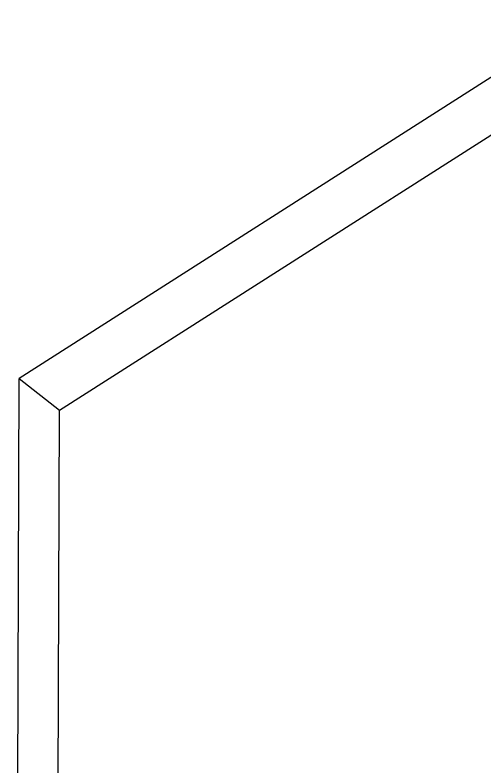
# Model space of a CAD drawing. Extents: x 268 to 383, y 668 to 793.
# Drawn here: x 270.695 to 272.257, y 677.11 to 679.608 of the extents above; entities that cross this region are included whole.
import ezdxf

# ---------------------------------------------------------------- set-up
doc = ezdxf.new("R2010")
doc.units = 0
doc.header["$LTSCALE"] = 0.5
doc.header["$MEASUREMENT"] = 0
doc.layers.get('0').update_dxf_attribs({"linetype": 'CONTINUOUS'})
doc.layers.add('P02', color=1, linetype='CONTINUOUS')
doc.layers.add('P04', color=7, linetype='CONTINUOUS')

# ---------------------------------------------------------------- blocks, each defined once
blk = doc.blocks.new('*U44')
at = {"color": 3}
for p, q in [((3.2067, 12.1103, 6), (3.2067, 1.1103, 6)), ((3.4067, 1.1103, 6), (3.4067, 11.9103, 6)), ((3.2067, 1.1103, 6), (3.4067, 1.1103, 6)), ((3.2067, 1.1103), (3.2067, 1.1103, 6)), ((3.4067, 1.1103), (3.4067, 1.1103, 6))]:
    blk.add_line(p, q, dxfattribs=at)
blk = doc.blocks.new('2')
at = {"layer": 'P04', "color": 3, "extrusion": (0.002275, 0.707103, 0.707107), "xscale": 10, "yscale": 10, "zscale": 10, "rotation": 132.2621201352395}
blk.add_blockref('*U44', (105.127, -3.589, -22.5), dxfattribs=at)

msp = doc.modelspace()

# ---------------------------------------------------------------- block references
at = {"layer": 'P02', "xscale": 0.09999999999990905, "yscale": 0.1000000000000227, "zscale": 0.1}
msp.add_blockref('2', (278.2373, 676.6205), dxfattribs=at)

doc.saveas('drawing.dxf')
